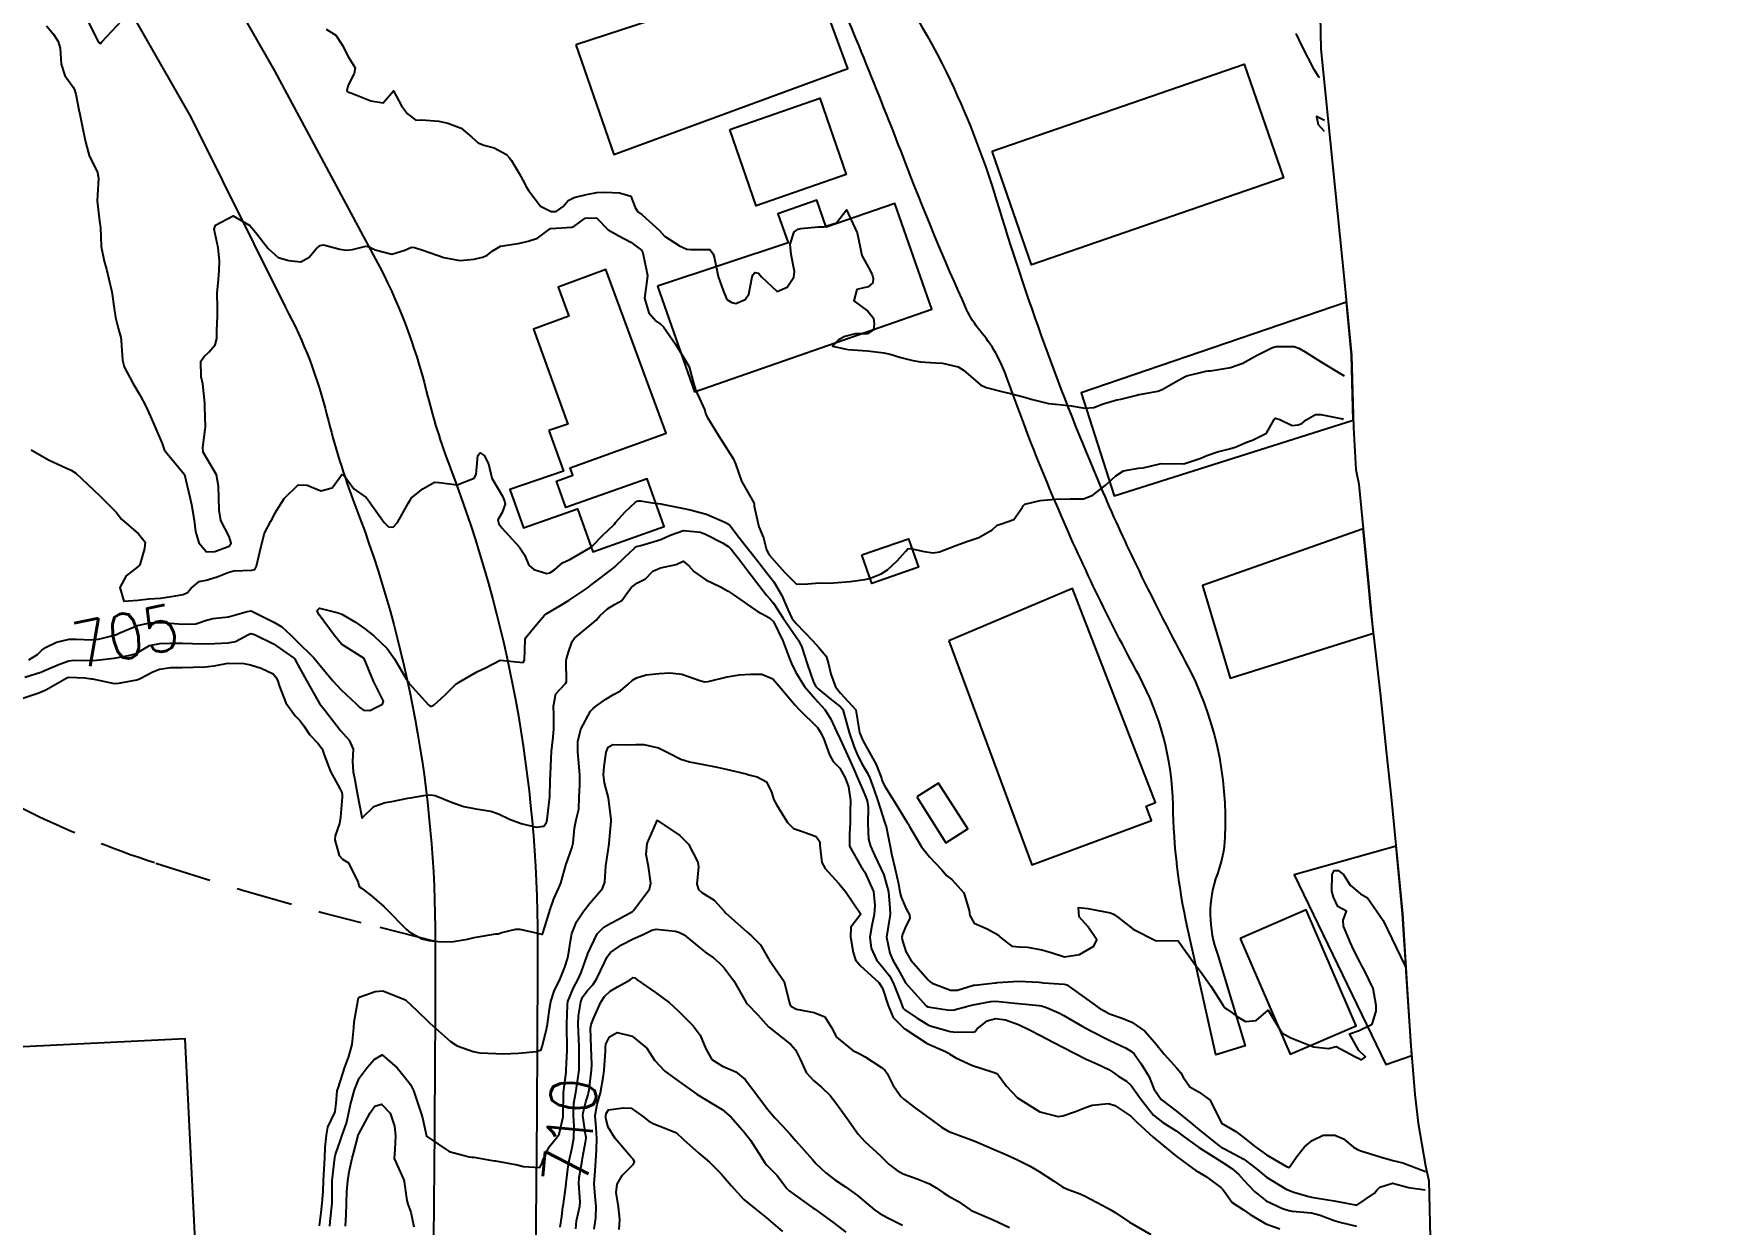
# Model space of a CAD drawing. Header units: metres. Extents: x 298520 to 308411, y 7433745 to 7450750.
# Drawn here: x 301858.9 to 302008.1, y 7442306.7 to 7442411.5 of the extents above; entities that cross this region are included whole.
import ezdxf
from ezdxf.enums import TextEntityAlignment as Align

# ---------------------------------------------------------------- set-up
doc = ezdxf.new("R2010")
doc.units = ezdxf.units.M
doc.header["$LTSCALE"] = 10
doc.linetypes.add('DASHED', pattern=[0.75, 0.5, -0.25])
for name, color, linetype in [('Area', 45, 'Continuous'), ('Area Verde e Lazer', 94, 'Continuous'), ('Cotas', 45, 'Continuous'), ('Curvas de Nivel 1m', 11, 'Continuous'), ('Curvas de Nivel 5m', 15, 'Continuous'), ('Edificações', 30, 'Continuous'), ('Vias Primárias', 230, 'Continuous'), ('Vias Secundárias', 230, 'DASHED')]:
    doc.layers.add(name, color=color, linetype=linetype)
doc.styles.add('Style-STANDARD', font='STANDARD.shx')

msp = doc.modelspace()

# ---------------------------------------------------------------- linework, layer by layer
at = {"layer": 'Area'}
msp.add_polyline3d([(301972.13, 7442414.58, 701.67), (301972.2, 7442410.19, 701.23), (301974.31, 7442389.63, 701.94), (301974.91, 7442383.26, 705.83), (301975.08, 7442376.88, 703.15), (301975.3, 7442373.19, 703.42), (301975.57, 7442371.88, 703.57), (301976.43, 7442362.83, 708.64), (301976.74, 7442359.62, 707.07), (301977.46, 7442353.22, 703.82), (301978, 7442348.12, 703.81), (301978.42, 7442344.34, 703.84), (301979.41, 7442334.1, 704.54), (301979.86, 7442326.93, 706.82), (301980.12, 7442322.83, 704.23), (301980.5, 7442318.14, 713.1), (301980.78, 7442315.64, 712.68), (301981.42, 7442311.88, 714.35), (301981.72, 7442310.55, 712.51), (301981.87, 7442304.34, 716.36)], dxfattribs=at)
at = {"layer": 'Area Verde e Lazer'}
msp.add_lwpolyline([(301809.72, 7442319.96), (301814.7, 7442219.3), (301877.17, 7442222.39), (301872.2, 7442323.05)], close=True, dxfattribs=at)
at = {"layer": 'Curvas de Nivel 1m', "flags": 128}
for points, elevation in [([(301863.52, 7442412.84), (301864.51, 7442410.93), (301864.56, 7442410.83), (301864.6, 7442410.77), (301864.74, 7442410.68), (301864.86, 7442410.83), (301866.62, 7442412.7)], 702), ([(301859.99, 7442412.25), (301860.61, 7442411.51), (301861, 7442410.87), (301861.18, 7442410.28), (301861.28, 7442408.86), (301861.58, 7442407.88), (301862.32, 7442406.85), (301862.41, 7442406.71), (301862.55, 7442406.24), (301862.83, 7442404.85), (301862.91, 7442404.47), (301863.25, 7442402.84), (301863.44, 7442401.9), (301863.74, 7442400.84), (301864.46, 7442399.32), (301864.55, 7442398.83), (301864.43, 7442396.83), (301864.64, 7442395.05), (301864.69, 7442394.83), (301864.75, 7442394.48), (301864.8, 7442392.82), (301865.07, 7442391.52), (301865.26, 7442390.82), (301865.48, 7442389.94), (301865.72, 7442388.81), (301865.98, 7442387.15), (301866.02, 7442386.8), (301866.06, 7442386.55), (301866.3, 7442385.63), (301866.52, 7442384.8), (301866.56, 7442384.53), (301866.66, 7442382.8), (301866.82, 7442382.23), (301867.58, 7442380.79), (301868.23, 7442379.7), (301868.73, 7442378.77), (301869.13, 7442377.85), (301869.6, 7442376.77), (301870.18, 7442375.46), (301870.35, 7442374.94), (301870.45, 7442374.76), (301872.14, 7442372.73), (301872.6, 7442370.73), (301872.75, 7442370.09), (301872.98, 7442368.72), (301873.09, 7442367.72), (301873.39, 7442366.72), (301874.07, 7442365.93), (301874.82, 7442365.95), (301876.07, 7442366.44), (301876.25, 7442366.69), (301876.08, 7442367.27), (301875.34, 7442368.7), (301875.2, 7442369.61), (301875.17, 7442370.7), (301875.13, 7442371.71), (301874.95, 7442372.7), (301874.16, 7442374.07), (301873.79, 7442374.71), (301873.76, 7442375.13), (301873.96, 7442376.71), (301873.97, 7442376.94), (301873.93, 7442378.71), (301873.92, 7442379.02), (301873.75, 7442380.71), (301873.61, 7442381.35), (301873.56, 7442382.72), (301873.86, 7442383.12), (301874.27, 7442383.5), (301874.84, 7442384.15), (301874.98, 7442384.7), (301874.98, 7442385.38), (301875.04, 7442386.7), (301875.03, 7442387.41), (301875.02, 7442388.7), (301875.14, 7442389.91), (301875.19, 7442390.7), (301875.21, 7442391.54), (301875.11, 7442392.7), (301874.76, 7442394.35), (301874.85, 7442394.7), (301876.42, 7442395.52), (301877.89, 7442394.67), (301878.4, 7442394.07), (301879.51, 7442392.65), (301880.38, 7442391.86), (301881.33, 7442391.58), (301882.37, 7442391.45), (301883.1, 7442391.88), (301883.73, 7442392.6), (301884.09, 7442392.89), (301884.39, 7442392.95), (301885.82, 7442392.58), (301886.38, 7442392.5), (301886.93, 7442392.56), (301888.09, 7442392.84), (301888.39, 7442392.78), (301888.93, 7442392.53), (301890.38, 7442392.13), (301891.55, 7442392.5), (301892.13, 7442392.75), (301892.39, 7442392.73), (301893.13, 7442392.48), (301894.38, 7442392.06), (301894.98, 7442391.86), (301896.37, 7442391.58), (301897.64, 7442391.69), (301898.38, 7442391.87), (301898.77, 7442392.03), (301899.23, 7442392.41), (301899.96, 7442392.84), (301900.39, 7442392.91), (301901.67, 7442393.1), (301902.4, 7442393.28), (301903.22, 7442393.55), (301904.29, 7442394.35), (301904.38, 7442394.39), (301904.41, 7442394.39), (301906.24, 7442394.51), (301906.42, 7442394.57), (301907.41, 7442395.3), (301908.42, 7442395.34), (301909.46, 7442394.29), (301910.4, 7442393.75), (301911.45, 7442393.21), (301912.39, 7442392.5), (301912.5, 7442392.25), (301912.83, 7442390.71), (301912.91, 7442390.25), (301912.86, 7442389.75), (301912.64, 7442388.26), (301913.03, 7442386.96), (301913.68, 7442386.24), (301914.05, 7442385.98), (301914.31, 7442385.73), (301915.37, 7442384.22), (301916.27, 7442382.78), (301916.57, 7442382.21), (301916.94, 7442380.89), (301917.15, 7442380.2), (301917.93, 7442378.47), (301918.02, 7442378.18), (301918.04, 7442378.01), (301918.21, 7442377.77), (301919.16, 7442376.17), (301920.18, 7442374.57), (301920.45, 7442374.16), (301920.65, 7442373.67), (301921.2, 7442372.15), (301922.13, 7442370.5), (301922.27, 7442370.28), (301922.3, 7442370.14), (301922.31, 7442369.95), (301922.73, 7442368.13), (301923.12, 7442367.16), (301923.4, 7442366.12), (301923.62, 7442365.67), (301924.06, 7442365.16), (301925.02, 7442364.1), (301926.04, 7442363.08), (301927.02, 7442363.1), (301928.04, 7442363.19), (301928.92, 7442363.18), (301930.04, 7442363.26), (301930.75, 7442363.33), (301932.05, 7442363.49), (301932.47, 7442363.59), (301933.49, 7442364), (301934.06, 7442364.36), (301934.9, 7442365.15), (301935.62, 7442365.97), (301935.85, 7442366.2), (301936.08, 7442366.23), (301937.27, 7442365.96), (301938.07, 7442365.85), (301938.63, 7442365.94), (301940.08, 7442366.49), (301941.13, 7442366.86), (301942.09, 7442367.19), (301943.26, 7442367.88), (301943.71, 7442368.27), (301944.1, 7442368.4), (301945.19, 7442368.78), (301945.94, 7442369.85), (301945.99, 7442369.99), (301946.13, 7442370.13), (301947.5, 7442370.46), (301948.13, 7442370.52), (301948.88, 7442370.57), (301950.13, 7442370.6), (301951.31, 7442370.61), (301952.13, 7442370.91), (301953.22, 7442371.76), (301954.15, 7442372.61), (301954.84, 7442373.06), (301956.16, 7442373.3), (301956.56, 7442373.32), (301958.16, 7442373.71), (301960.16, 7442373.68), (301961.64, 7442374.19), (301962.17, 7442374.41), (301963.1, 7442374.73), (301964.18, 7442374.99), (301964.67, 7442375.15), (301965.76, 7442375.62), (301966.19, 7442375.77), (301967.42, 7442376.38), (301968.11, 7442377.59), (301968.15, 7442377.66), (301968.21, 7442377.69), (301968.6, 7442377.58), (301969.69, 7442377.05), (301970.21, 7442377.1), (301970.53, 7442377.24), (301970.92, 7442377.55), (301971.74, 7442378.02), (301972.22, 7442378.01), (301974.11, 7442377.63), (301974.21, 7442377.6)], 703), ([(301884.62, 7442411.94), (301885.47, 7442411.43), (301886.01, 7442410.57), (301886.59, 7442409.47), (301887.16, 7442408.55), (301887.07, 7442408.05), (301886.56, 7442407.02), (301886.44, 7442406.56), (301886.46, 7442406.47), (301886.55, 7442406.41), (301886.77, 7442406.34), (301888.54, 7442405.63), (301889.62, 7442405.45), (301890.55, 7442406.52), (301891.24, 7442405.21), (301891.76, 7442404.5), (301892.52, 7442403.95), (301893.04, 7442403.97), (301894.52, 7442403.86), (301895.32, 7442403.66), (301896.51, 7442403.24), (301897.43, 7442402.44), (301898, 7442401.93), (301898.5, 7442401.75), (301899.41, 7442401.49), (301900.49, 7442400.91), (301900.74, 7442400.65), (301900.92, 7442400.39), (301901.6, 7442399.25), (301902.07, 7442398.38), (301902.21, 7442398.13), (301902.45, 7442397.72), (301903.49, 7442396.36), (301904.43, 7442395.9), (301904.86, 7442395.91), (301905.47, 7442396.34), (301905.92, 7442396.85), (301906.44, 7442397.13), (301907.53, 7442397.4), (301908.45, 7442397.58), (301909.14, 7442397.6), (301910.45, 7442397.55), (301911.44, 7442397.26), (301911.83, 7442396.26), (301912.05, 7442395.88), (301912.43, 7442395.6), (301913.98, 7442394.23), (301914.41, 7442393.72), (301915.73, 7442392.88), (301916.39, 7442392.59), (301916.72, 7442392.54), (301918.39, 7442392.55), (301918.7, 7442392.18), (301918.81, 7442391.75), (301919.15, 7442390.17), (301919.57, 7442388.95), (301919.91, 7442388.16), (301920.33, 7442387.88), (301920.69, 7442387.79), (301921.5, 7442388.15), (301921.85, 7442388.63), (301922.13, 7442390.14), (301922.18, 7442390.32), (301922.37, 7442390.52), (301922.69, 7442390.46), (301922.94, 7442390.13), (301924.34, 7442388.84), (301925.21, 7442389.24), (301925.79, 7442390.1), (301925.86, 7442390.6), (301925.57, 7442392.1), (301925.47, 7442393.02), (301925.82, 7442394.1), (301926.17, 7442394.33), (301926.41, 7442394.4), (301927.94, 7442394.54), (301928.41, 7442394.55), (301929.57, 7442394.9), (301930.43, 7442396.04), (301931.38, 7442394.03), (301931.64, 7442392.77), (301931.78, 7442392.03), (301932.37, 7442390.96), (301932.7, 7442390.35), (301932.8, 7442390.01), (301932.76, 7442389.61), (301932.35, 7442389.25), (301931.35, 7442389.03), (301931.08, 7442388.03), (301932.32, 7442387.12), (301932.81, 7442386.5), (301932.88, 7442386.01), (301932.83, 7442385.49), (301932.3, 7442385.13), (301931.2, 7442385.13), (301930.3, 7442384.9), (301929.74, 7442384.6), (301929.2, 7442384.05), (301930.28, 7442383.79), (301930.56, 7442383.76), (301932.28, 7442383.62), (301933.73, 7442383.45), (301934.28, 7442383.33), (301935.23, 7442383.03), (301936.27, 7442382.78), (301936.97, 7442382.66), (301938.27, 7442382.58), (301938.88, 7442382.55), (301940.27, 7442382.21), (301940.74, 7442381.92), (301942.25, 7442380.64), (301942.75, 7442380.39), (301944.24, 7442380.02), (301944.88, 7442379.86), (301946.24, 7442379.52), (301946.7, 7442379.38), (301948.23, 7442378.99), (301949.16, 7442378.89), (301950.23, 7442378.79), (301951.42, 7442378.59), (301952.23, 7442378.64), (301953.05, 7442378.95), (301954.24, 7442379.3), (301954.61, 7442379.37), (301956.02, 7442379.73), (301956.19, 7442379.78), (301956.24, 7442379.79), (301957.87, 7442380.09), (301958.25, 7442380.23), (301959.48, 7442380.92), (301960.26, 7442381.36), (301960.49, 7442381.45), (301961.37, 7442381.67), (301962.09, 7442381.84), (301962.26, 7442381.86), (301962.49, 7442381.88), (301964.27, 7442382.17), (301965.35, 7442382.54), (301966.28, 7442383.06), (301966.62, 7442383.26), (301967.31, 7442383.6), (301967.96, 7442383.92), (301968.29, 7442384.02), (301969.86, 7442384), (301970.29, 7442383.86), (301970.82, 7442383.55), (301972.27, 7442382.64), (301974.12, 7442381.52), (301974.26, 7442381.44)], 702), ([(301972.14, 7442407.7), (301972.02, 7442407.77), (301971.63, 7442408.4), (301970.61, 7442410.39), (301970.05, 7442411.57)], 702), ([(301972.53, 7442403.9), (301971.83, 7442404.25), (301971.99, 7442403.55), (301972.51, 7442402.97)], 701), ([(301858.62, 7442374.9), (301860.16, 7442374.02), (301861.69, 7442373.32), (301862.15, 7442373.11), (301862.56, 7442372.85), (301864.13, 7442371.4), (301864.72, 7442370.82), (301866.11, 7442369.41), (301866.37, 7442369.07), (301866.6, 7442368.8), (301868.08, 7442367.51), (301868.68, 7442366.77), (301868.62, 7442366.23), (301868.19, 7442364.78), (301868.14, 7442364.69), (301868.05, 7442364.63), (301867, 7442363.83), (301866.43, 7442362.8), (301866.79, 7442361.58), (301868.01, 7442361.67), (301868.98, 7442361.8), (301870.01, 7442361.86), (301871.33, 7442362.05), (301872.02, 7442362.16), (301872.39, 7442362.36), (301872.72, 7442362.72), (301873.44, 7442363.31), (301874.03, 7442363.45), (301875.02, 7442363.72), (301876.04, 7442364.15), (301876.48, 7442364.25), (301878.05, 7442364.33), (301878.33, 7442364.37), (301878.48, 7442364.66), (301878.78, 7442365.94), (301878.95, 7442366.65), (301879.17, 7442367.56), (301879.74, 7442368.64), (301879.87, 7442368.87), (301880.11, 7442369.35), (301880.9, 7442370.63), (301882.14, 7442371.84), (301882.94, 7442371.8), (301884.13, 7442371.31), (301885.13, 7442371.58), (301885.88, 7442372.57), (301885.98, 7442372.74), (301886.14, 7442372.7), (301886.26, 7442372.57), (301887.06, 7442371.49), (301888.12, 7442370.72), (301888.29, 7442370.54), (301888.7, 7442369.95), (301889.71, 7442368.52), (301890.1, 7442368.13), (301890.51, 7442368.1), (301890.9, 7442368.51), (301891.87, 7442370.24), (301892, 7442370.49), (301892.12, 7442370.69), (301893.13, 7442371.48), (301894.14, 7442372.05), (301894.57, 7442372.03), (301896.14, 7442371.82), (301897.66, 7442372.43), (301897.82, 7442372.75), (301897.98, 7442374.42), (301898.18, 7442374.64), (301898.53, 7442374.42), (301898.9, 7442373.67), (301899.19, 7442372.41), (301900.13, 7442370.82), (301900.32, 7442370.4), (301900.39, 7442370.12), (301900.11, 7442369.4), (301899.74, 7442368.76), (301899.82, 7442368.4), (301900.09, 7442368.05), (301901.62, 7442366.38), (301902.07, 7442365.68), (301902.45, 7442364.76), (301902.89, 7442364.37), (301904.05, 7442364.02), (301904.32, 7442364.07), (301904.73, 7442364.34), (301905.42, 7442364.97), (301906.06, 7442365.25), (301907.89, 7442366.3), (301908.07, 7442366.47), (301908.98, 7442367.4), (301909.93, 7442368.28), (301910.01, 7442368.37), (301910.1, 7442368.5), (301910.94, 7442369.44), (301911.82, 7442370.26), (301912, 7442370.39), (301912.12, 7442370.43), (301912.29, 7442370.42), (301913.35, 7442370.24), (301914.12, 7442370.15), (301914.21, 7442370.14), (301916.12, 7442369.75), (301916.68, 7442369.63), (301918.11, 7442369.24), (301919.72, 7442368.55), (301920.1, 7442368.33), (301920.25, 7442368.16), (301920.74, 7442367.5), (301921.82, 7442366.14), (301922.07, 7442365.82), (301922.8, 7442364.87), (301923.39, 7442364.12), (301924.04, 7442363.28), (301924.75, 7442362.1), (301925.27, 7442360.84), (301925.63, 7442360.09), (301926, 7442359.61), (301927.47, 7442358.08), (301927.97, 7442357.53), (301928.65, 7442356.75), (301928.86, 7442356.06), (301929.06, 7442355.17), (301929.46, 7442354.05), (301929.92, 7442353.5), (301931.26, 7442352.03), (301931.53, 7442350.38), (301931.58, 7442350.02), (301931.87, 7442349.31), (301932.6, 7442348.01), (301933.05, 7442347.2), (301933.51, 7442345.99), (301933.59, 7442345.75), (301933.83, 7442345.24), (301934.65, 7442343.98), (301935.79, 7442342.11), (301935.87, 7442341.97), (301936, 7442341.75), (301937.03, 7442339.96), (301937.75, 7442339.07), (301938.82, 7442337.93), (301939.24, 7442337.44), (301939.72, 7442337.08), (301940.78, 7442335.91), (301941.24, 7442334.36), (301941.31, 7442333.9), (301941.68, 7442333.24), (301942.83, 7442332.73), (301943.67, 7442332.27), (301944.14, 7442331.87), (301944.99, 7442331.2), (301945.66, 7442331.15), (301946.37, 7442331.13), (301947.65, 7442330.9), (301948.47, 7442330.64), (301949.65, 7442330.26), (301950.96, 7442330.48), (301951.65, 7442330.89), (301952.22, 7442331.22), (301952.49, 7442331.77), (301951.68, 7442332.93), (301950.94, 7442333.79), (301950.86, 7442334.63), (301951.7, 7442334.52), (301953.23, 7442334.24), (301953.7, 7442334.14), (301953.96, 7442334.02), (301954.33, 7442333.75), (301955.68, 7442332.72), (301957.66, 7442331.71), (301959.66, 7442331.68), (301961.09, 7442329.67), (301961.63, 7442328.99), (301962.56, 7442327.65), (301963.6, 7442325.98), (301963.75, 7442325.79), (301963.98, 7442325.63), (301964.92, 7442324.95), (301965.58, 7442324.59), (301966.52, 7442324.66), (301967.59, 7442325.59), (301968.78, 7442323.58), (301969.57, 7442323.13), (301970.26, 7442322.87), (301971.56, 7442322.36), (301972.88, 7442322.2), (301973.56, 7442322.38), (301975.2, 7442321.5), (301975.44, 7442321.39), (301975.54, 7442321.34), (301975.81, 7442321.21), (301976.14, 7442321.48), (301975.55, 7442322.03), (301974.74, 7442323.5), (301975.58, 7442323.78), (301976.73, 7442324.33), (301977.09, 7442325.48), (301977.08, 7442325.99), (301976.81, 7442327.48), (301976.05, 7442329.07), (301975.82, 7442329.49), (301975.65, 7442329.82), (301975.08, 7442330.92), (301974.83, 7442331.5), (301974.21, 7442332.98), (301974.18, 7442333.51), (301974.47, 7442334.28), (301973.7, 7442334.69), (301973.32, 7442335.52), (301973.18, 7442336.06), (301973.2, 7442337.53), (301973.4, 7442337.87), (301973.74, 7442337.88), (301974.2, 7442337.51), (301974.81, 7442336.59), (301975.72, 7442335.83), (301976.31, 7442335.48), (301977.69, 7442333.47), (301979.64, 7442329.45), (301979.64, 7442329.45)], 704), ([(301858.08, 7442354.9), (301859.47, 7442355.35), (301859.94, 7442355.54), (301861.12, 7442356.04), (301861.95, 7442356.32), (301862.41, 7442356.38), (301863.95, 7442356.37), (301864.39, 7442356.38), (301865.95, 7442356.56), (301867.19, 7442356.79), (301867.79, 7442356.95), (301867.96, 7442357.04), (301869.06, 7442357.68), (301869.97, 7442357.87), (301870.83, 7442357.88), (301871.97, 7442357.88), (301872.83, 7442357.86), (301873.97, 7442357.82), (301874.81, 7442357.86), (301875.97, 7442357.93), (301876.62, 7442358.04), (301877.78, 7442358.66), (301877.98, 7442358.73), (301878.31, 7442358.66), (301879.97, 7442357.83), (301881.73, 7442356.61), (301881.84, 7442356.5), (301881.95, 7442356.31), (301882.87, 7442354.6), (301883.91, 7442352.78), (301884.03, 7442352.59), (301884.48, 7442352), (301885.58, 7442350.57), (301885.88, 7442350.21), (301886.65, 7442349.34), (301886.99, 7442348.55), (301886.93, 7442347.47), (301886.98, 7442346.55), (301887.13, 7442345.86), (301887.38, 7442344.55), (301887.76, 7442342.56), (301887.76, 7442342.54), (301887.76, 7442342.52), (301887.78, 7442342.49), (301887.81, 7442342.52), (301887.82, 7442342.54), (301888.81, 7442343.52), (301889.8, 7442343.85), (301890.38, 7442343.94), (301891.81, 7442344.24), (301892.03, 7442344.28), (301893.22, 7442344.48), (301893.81, 7442344.55), (301894.21, 7442344.47), (301895.8, 7442343.82), (301896.73, 7442343.5), (301897.8, 7442343.31), (301899.1, 7442343.1), (301899.79, 7442342.85), (301900.77, 7442342.39), (301901.78, 7442342.01), (301903.12, 7442341.7), (301903.78, 7442341.77), (301904.03, 7442342.1), (301904.08, 7442342.35), (301904.25, 7442343.9), (301904.3, 7442344.35), (301904.35, 7442345.83), (301904.36, 7442346.34), (301904.44, 7442347.76), (301904.46, 7442348.34), (301904.6, 7442349.62), (301904.65, 7442350.34), (301904.65, 7442351.59), (301904.64, 7442352.34), (301904.83, 7442353.43), (301905.69, 7442354.33), (301905.79, 7442354.48), (301905.74, 7442356.33), (301905.78, 7442356.51), (301905.96, 7442357.11), (301906.27, 7442358.03), (301906.48, 7442358.32), (301908, 7442359.58), (301908.38, 7442359.91), (301908.71, 7442360.29), (301909.38, 7442360.92), (301910.01, 7442361.29), (301910.64, 7442361.65), (301911.09, 7442362.27), (301911.49, 7442362.81), (301912.04, 7442363.21), (301912.73, 7442363.56), (301913.39, 7442364.24), (301914.06, 7442364.51), (301915.44, 7442364.83), (301916.06, 7442365.11), (301916.55, 7442364.69), (301916.98, 7442364.2), (301918.04, 7442363.48), (301919.34, 7442362.86), (301920.03, 7442362.46), (301920.47, 7442362.16), (301922.01, 7442361.09), (301922.58, 7442360.7), (301923.67, 7442360.12), (301924, 7442359.8), (301924.83, 7442358.1), (301925.37, 7442356.69), (301925.6, 7442356.09), (301925.95, 7442355.37), (301926.73, 7442354.08), (301927.91, 7442352.71), (301928.53, 7442352.06), (301929.05, 7442351.21), (301929.59, 7442350.04), (301929.87, 7442349.45), (301930.52, 7442348.03), (301931.08, 7442346.79), (301931.42, 7442346.02), (301931.82, 7442345.1), (301932.14, 7442344.34), (301932.26, 7442344.01), (301932.36, 7442343.46), (301932.32, 7442342.01), (301932.39, 7442340.63), (301932.55, 7442340.01), (301932.93, 7442339.17), (301933.5, 7442337.99), (301933.74, 7442337.48), (301934.14, 7442335.99), (301934.26, 7442334.55), (301934.28, 7442333.99), (301934.21, 7442333.47), (301933.97, 7442332), (301934.25, 7442330.59), (301934.52, 7442329.99), (301934.93, 7442329.28), (301935.62, 7442327.97), (301937.44, 7442325.95), (301937.59, 7442325.87), (301939.29, 7442325.62), (301939.59, 7442325.59), (301939.91, 7442325.6), (301941.02, 7442325.91), (301941.47, 7442326.02), (301941.6, 7442326.05), (301943.14, 7442326.35), (301943.6, 7442326.36), (301945.27, 7442326.19), (301945.6, 7442326.16), (301947.42, 7442326), (301947.6, 7442325.97), (301948.04, 7442325.82), (301949.13, 7442325.35), (301949.59, 7442325.11), (301951.19, 7442324.17), (301951.57, 7442323.95), (301951.89, 7442323.78), (301953.56, 7442322.94), (301955.06, 7442322.22), (301955.55, 7442321.95), (301955.77, 7442321.73), (301956.4, 7442320.85), (301957.09, 7442319.71), (301957.51, 7442318.65), (301958.15, 7442317.7), (301959.49, 7442316.67), (301960.75, 7442315.67), (301961.14, 7442315.33), (301961.47, 7442315.07), (301963.26, 7442313.64), (301963.45, 7442313.5), (301963.72, 7442313.36), (301965.44, 7442312.45), (301966.56, 7442311.6), (301967.42, 7442310.88), (301969.16, 7442309.82), (301969.4, 7442309.72), (301969.51, 7442309.67), (301969.83, 7442309.56), (301971.05, 7442309.2), (301971.4, 7442309.12), (301971.92, 7442309.01), (301973.4, 7442308.8), (301974.47, 7442308.58), (301975.39, 7442308.41), (301976.94, 7442309.47), (301977.15, 7442309.73), (301977.41, 7442309.98), (301978.53, 7442310.34), (301979.41, 7442310.12), (301979.93, 7442309.96), (301981.4, 7442309.75)], 706), ([(301857.91, 7442353.06), (301859.3, 7442353.51), (301859.92, 7442353.79), (301861.76, 7442354.85), (301861.93, 7442354.89), (301863.35, 7442354.84), (301863.93, 7442354.76), (301864.02, 7442354.74), (301865.93, 7442354.33), (301866.36, 7442354.37), (301867.93, 7442354.65), (301868.03, 7442354.68), (301868.22, 7442354.78), (301869.35, 7442355.36), (301869.94, 7442355.61), (301870.94, 7442355.75), (301871.94, 7442355.74), (301872.89, 7442355.78), (301873.94, 7442355.81), (301874.75, 7442355.9), (301875.95, 7442356.13), (301877.37, 7442356.09), (301877.95, 7442355.97), (301878.89, 7442355.7), (301879.94, 7442355.19), (301880.19, 7442354.89), (301880.32, 7442354.63), (301880.5, 7442354.06), (301881.06, 7442352.63), (301881.89, 7442351.49), (301882.32, 7442351.05), (301882.65, 7442350.61), (301883.13, 7442349.85), (301883.87, 7442349.09), (301884.25, 7442348.59), (301884.47, 7442347.97), (301884.99, 7442346.58), (301885.82, 7442345.09), (301885.98, 7442344.73), (301886.02, 7442344.57), (301886.03, 7442344.34), (301885.87, 7442342.57), (301885.78, 7442342.01), (301885.41, 7442340.93), (301885.38, 7442340.57), (301885.75, 7442339.2), (301886.06, 7442338.88), (301886.57, 7442338.56), (301887.43, 7442336.83), (301887.5, 7442336.54), (301887.58, 7442336.41), (301887.71, 7442336.32), (301888.61, 7442335.63), (301889.69, 7442334.7), (301889.88, 7442334.52), (301891.67, 7442332.7), (301891.9, 7442332.5), (301893.03, 7442331.85), (301893.66, 7442331.72), (301894.48, 7442331.63), (301895.65, 7442331.6), (301897.07, 7442331.84), (301897.66, 7442331.98), (301899.55, 7442332.29), (301899.66, 7442332.3), (301899.75, 7442332.31), (301900.07, 7442332.4), (301901.33, 7442332.72), (301901.67, 7442332.71), (301903.21, 7442332.36), (301903.57, 7442332.26), (301903.66, 7442332.28), (301903.69, 7442332.33), (301903.69, 7442332.35), (301904.17, 7442333.86), (301904.31, 7442334.34), (301904.66, 7442335.38), (301905.1, 7442336.34), (301905.28, 7442336.77), (301905.71, 7442338.33), (301905.72, 7442338.36), (301905.74, 7442338.42), (301906.25, 7442339.84), (301906.36, 7442340.32), (301906.49, 7442341.61), (301906.63, 7442342.32), (301906.85, 7442343.27), (301906.9, 7442344.32), (301906.94, 7442345.43), (301906.95, 7442346.31), (301906.85, 7442347.32), (301906.77, 7442348.32), (301906.79, 7442349.24), (301907.04, 7442350.31), (301907.9, 7442351.91), (301908.09, 7442352.11), (301908.33, 7442352.3), (301909.24, 7442352.96), (301909.92, 7442353.36), (301910.52, 7442353.68), (301911.21, 7442354.27), (301911.58, 7442354.62), (301911.94, 7442354.83), (301912.78, 7442355.09), (301913.94, 7442355.23), (301914.89, 7442355.27), (301915.94, 7442355.16), (301917.53, 7442354.6), (301917.94, 7442354.49), (301918.26, 7442354.51), (301919.94, 7442354.92), (301920.99, 7442355.11), (301921.94, 7442355.17), (301922.97, 7442355.16), (301923.94, 7442354.76), (301924.51, 7442354.1), (301925.91, 7442352.44), (301926.25, 7442352.09), (301927.89, 7442350.45), (301928.03, 7442350.22), (301928.11, 7442350.07), (301928.41, 7442349.53), (301928.95, 7442348.05), (301929.27, 7442347.48), (301929.84, 7442346.88), (301930.32, 7442346.04), (301930.61, 7442345.25), (301930.8, 7442344.03), (301930.77, 7442343.06), (301930.77, 7442342.03), (301930.7, 7442341.11), (301930.69, 7442340.03), (301931.74, 7442338.19), (301931.81, 7442338.08), (301931.85, 7442338.02), (301932.04, 7442337.72), (301932.81, 7442336.01), (301932.93, 7442334.78), (301932.87, 7442334.01), (301932.67, 7442333.02), (301932.48, 7442332.01), (301932.62, 7442331.04), (301933.08, 7442330.01), (301933.64, 7442329.32), (301934.22, 7442328.59), (301934.55, 7442327.99), (301935.2, 7442326.37), (301935.33, 7442325.97), (301935.41, 7442325.79), (301935.59, 7442325.61), (301936.67, 7442324.87), (301937.58, 7442324.3), (301937.82, 7442324.19), (301938.74, 7442323.93), (301939.57, 7442323.7), (301939.83, 7442323.66), (301941.57, 7442323.65), (301941.76, 7442323.71), (301941.93, 7442323.9), (301942.82, 7442324.65), (301943.58, 7442324.85), (301944.44, 7442324.72), (301945.58, 7442324.3), (301946.57, 7442323.84), (301947.57, 7442323.31), (301948.59, 7442322.78), (301949.55, 7442322.3), (301950.52, 7442321.79), (301951.54, 7442321.27), (301952.43, 7442320.87), (301953.53, 7442320.34), (301953.89, 7442320.12), (301954.43, 7442319.75), (301955.11, 7442319.33), (301955.52, 7442318.94), (301956.39, 7442317.72), (301957.48, 7442316.34), (301958.29, 7442315.7), (301959.47, 7442314.96), (301960.19, 7442314.41), (301961.22, 7442313.66), (301961.45, 7442313.51), (301961.85, 7442313.25), (301963.43, 7442312.24), (301964.37, 7442311.63), (301964.95, 7442311.14), (301965.41, 7442310.64), (301966.36, 7442309.6), (301967.39, 7442308.78), (301968.84, 7442308.12), (301969.39, 7442307.94), (301969.7, 7442307.88), (301971.38, 7442307.74), (301972.17, 7442307.53), (301973.38, 7442307.05), (301974.01, 7442306.88), (301975.37, 7442306.55)], 707), ([(301884.03, 7442306.58), (301884.18, 7442307.77), (301884.27, 7442308.58), (301884.36, 7442309.62), (301884.39, 7442310.58), (301884.43, 7442311.57), (301884.48, 7442312.58), (301884.53, 7442313.49), (301884.64, 7442314.58), (301884.77, 7442315.27), (301885.37, 7442316.57), (301885.4, 7442316.64), (301885.48, 7442317.37), (301885.59, 7442318.48), (301885.61, 7442318.57), (301885.66, 7442318.72), (301886.25, 7442320.56), (301886.6, 7442321.49), (301886.9, 7442322.55), (301887.04, 7442324.02), (301887.08, 7442324.55), (301887.4, 7442326.35), (301887.43, 7442326.54), (301887.48, 7442326.66), (301887.6, 7442326.75), (301888.92, 7442327.21), (301889.6, 7442327.28), (301891.59, 7442326.5), (301892.62, 7442325.52), (301893.57, 7442324.6), (301893.71, 7442324.47), (301895.56, 7442322.83), (301896.15, 7442322.44), (301897.55, 7442321.93), (301898.14, 7442321.83), (301899.54, 7442321.75), (301900.21, 7442321.72), (301901.54, 7442321.78), (301903.13, 7442321.94), (301903.54, 7442322.09), (301903.61, 7442322.28), (301903.63, 7442322.35), (301904.02, 7442323.9), (301904.09, 7442324.34), (301904.27, 7442325.65), (301904.39, 7442326.34), (301904.69, 7442327.26), (301905.21, 7442328.33), (301905.34, 7442328.62), (301905.63, 7442329.37), (301905.87, 7442330.09), (301905.93, 7442330.33), (301906.16, 7442331.83), (301906.26, 7442332.32), (301906.65, 7442333.35), (301907.3, 7442334.31), (301907.47, 7442334.54), (301907.7, 7442334.82), (301908.94, 7442336.29), (301909.15, 7442336.86), (301909.23, 7442338.29), (301909.5, 7442340.02), (301909.53, 7442340.28), (301909.72, 7442342.22), (301909.71, 7442342.28), (301909.71, 7442342.36), (301909.49, 7442344.28), (301909.11, 7442345.58), (301909.04, 7442346.29), (301909.09, 7442347.04), (301909.27, 7442348.29), (301909.44, 7442348.72), (301909.87, 7442348.96), (301911.18, 7442348.95), (301911.87, 7442348.96), (301912.59, 7442348.97), (301913.87, 7442348.67), (301914.75, 7442348.22), (301915.86, 7442347.68), (301916.61, 7442347.45), (301917.85, 7442347.22), (301919.04, 7442346.98), (301919.84, 7442346.79), (301921.61, 7442346.37), (301921.84, 7442346.3), (301921.96, 7442346.26), (301922.57, 7442346.13), (301923.4, 7442345.69), (301923.82, 7442344.77), (301924.04, 7442344.11), (301924.29, 7442343.62), (301925.23, 7442342.1), (301925.78, 7442341.57), (301926.55, 7442341.31), (301927.77, 7442340.88), (301928.09, 7442340.39), (301928.1, 7442340.06), (301928.27, 7442338.59), (301928.55, 7442338.06), (301929.72, 7442336.75), (301930.34, 7442336.03), (301931.69, 7442334.02), (301930.83, 7442332.87), (301930.78, 7442332.03), (301931.03, 7442330.64), (301931.24, 7442330.02), (301931.64, 7442329.51), (301933.29, 7442328), (301933.62, 7442327.52), (301934.11, 7442325.99), (301934.54, 7442324.94), (301935.53, 7442323.97), (301935.57, 7442323.94), (301935.67, 7442323.87), (301937.55, 7442322.64), (301939.17, 7442321.93), (301939.42, 7442321.8), (301939.54, 7442321.69), (301940.08, 7442321.37), (301941.53, 7442320.69), (301943.26, 7442320.15), (301943.52, 7442320.07), (301943.65, 7442320), (301943.79, 7442319.88), (301944.54, 7442318.89), (301945.5, 7442317.85), (301947.48, 7442316.62), (301949.08, 7442316.21), (301949.48, 7442316.26), (301950.62, 7442316.65), (301951.49, 7442317), (301952.07, 7442317.2), (301953.5, 7442317.35), (301954.07, 7442317.18), (301955.48, 7442316.23), (301956, 7442315.72), (301957.46, 7442314.38), (301958.3, 7442313.7), (301959.44, 7442312.75), (301960.9, 7442311.67), (301961.21, 7442311.45), (301961.42, 7442311.34), (301962.15, 7442310.91), (301963.41, 7442309.96), (301963.57, 7442309.8), (301963.69, 7442309.64), (301964.4, 7442308.63), (301965.39, 7442307.99), (301966, 7442307.6), (301967.37, 7442306.77), (301968.61, 7442306.33)], 708), ([(301884.93, 7442306.57), (301884.97, 7442306.96), (301885.13, 7442308.57), (301885.14, 7442308.82), (301885.15, 7442310.57), (301885.16, 7442310.82), (301885.36, 7442312.57), (301885.37, 7442312.64), (301885.44, 7442312.88), (301885.88, 7442314.13), (301886.03, 7442314.56), (301886.4, 7442315.62), (301886.62, 7442316.56), (301886.76, 7442317.28), (301887.1, 7442318.55), (301887.51, 7442319.58), (301888.21, 7442320.53), (301888.84, 7442321.22), (301889.54, 7442321.63), (301890.86, 7442320.51), (301891.52, 7442319.71), (301892.04, 7442319.02), (301892.29, 7442318.49), (301892.7, 7442317.27), (301892.99, 7442316.48), (301893.1, 7442316.1), (301893.45, 7442314.47), (301895.44, 7442313.14), (301897.21, 7442312.66), (301897.44, 7442312.64), (301897.63, 7442312.62), (301898.9, 7442312.41), (301899.43, 7442312.32), (301899.53, 7442312.3), (301901.43, 7442311.97), (301901.99, 7442311.8), (301903.42, 7442311.72), (301903.64, 7442312.14), (301903.7, 7442312.35), (301904.25, 7442313.53), (301904.9, 7442314.34), (301905.12, 7442314.67), (301905.47, 7442316.19), (301905.48, 7442316.32), (301905.51, 7442318.32), (301905.74, 7442320.11), (301905.76, 7442320.33), (301905.83, 7442322.03), (301905.84, 7442322.33), (301905.81, 7442324.08), (301905.82, 7442324.33), (301905.86, 7442326.06), (301905.9, 7442326.33), (301906.39, 7442327.54), (301906.81, 7442328.32), (301907.07, 7442328.88), (301907.57, 7442330.31), (301907.59, 7442330.37), (301907.65, 7442330.58), (301908.49, 7442332.3), (301909.08, 7442332.89), (301909.68, 7442333.24), (301910.37, 7442333.59), (301911.59, 7442334.26), (301911.65, 7442334.31), (301911.69, 7442334.36), (301913.08, 7442336.24), (301913.21, 7442336.75), (301912.99, 7442338.24), (301912.78, 7442339.27), (301912.87, 7442340.24), (301913.69, 7442342.14), (301913.72, 7442342.23), (301913.74, 7442342.28), (301913.78, 7442342.29), (301913.89, 7442342.23), (301915.77, 7442340.96), (301916.52, 7442340.2), (301917.34, 7442338.6), (301917.4, 7442338.19), (301917.25, 7442336.66), (301917.41, 7442336.19), (301917.71, 7442335.93), (301918.79, 7442335.26), (301919.69, 7442334.26), (301919.78, 7442334.16), (301921.67, 7442332.47), (301922.07, 7442332.13), (301922.85, 7442331.32), (301923.56, 7442330.11), (301923.6, 7442330.06), (301923.64, 7442330.01), (301924.95, 7442328.1), (301925.39, 7442326.3), (301925.45, 7442326.09), (301925.59, 7442325.89), (301926.03, 7442325.65), (301927.59, 7442325.36), (301928.52, 7442325), (301929.13, 7442324.05), (301929.56, 7442323.21), (301930.99, 7442322.03), (301931.54, 7442321.76), (301932.08, 7442321.47), (301933.53, 7442320.53), (301933.82, 7442320.29), (301934.02, 7442319.99), (301934.52, 7442318.99), (301935.23, 7442317.97), (301935.5, 7442317.73), (301936.41, 7442317.04), (301937.48, 7442316.24), (301937.89, 7442315.94), (301938.81, 7442315.27), (301939.46, 7442314.89), (301941.05, 7442314.31), (301941.46, 7442314.16), (301942.09, 7442313.89), (301943.44, 7442313.32), (301944.42, 7442312.89), (301945.43, 7442312.43), (301946.6, 7442311.84), (301947.42, 7442311.36), (301948.68, 7442310.55), (301949.41, 7442310.05), (301949.56, 7442309.96), (301949.97, 7442309.8), (301951.01, 7442309.4), (301951.4, 7442309.23), (301952.51, 7442308.65), (301953.39, 7442308.18), (301953.66, 7442308.03), (301954.09, 7442307.75), (301955.37, 7442306.91), (301957.25, 7442305.82)], 709), ([(301906.59, 7442306.32), (301906.66, 7442307.02), (301906.96, 7442308.31), (301906.99, 7442308.71), (301906.87, 7442310.32), (301906.89, 7442310.83), (301907.15, 7442312.31), (301907.19, 7442312.55), (301907.45, 7442313.95), (301907.51, 7442314.31), (301907.5, 7442314.36), (301907.46, 7442314.66), (301907.23, 7442316.31), (301907.24, 7442316.55), (301907.49, 7442317.5), (301907.68, 7442318.13), (301907.72, 7442318.31), (301907.77, 7442318.57), (301907.99, 7442320.3), (301908.02, 7442320.8), (301907.96, 7442322.3), (301907.89, 7442323.98), (301907.95, 7442324.3), (301908.18, 7442324.9), (301908.79, 7442326.29), (301909.12, 7442326.77), (301909.61, 7442327.26), (301910.27, 7442327.62), (301911.39, 7442328.26), (301911.52, 7442328.37), (301911.62, 7442328.44), (301911.79, 7442328.42), (301912.01, 7442328.25), (301913.61, 7442327.12), (301914.84, 7442326.22), (301915.59, 7442325.54), (301916.93, 7442324.2), (301917.56, 7442323.37), (301918.06, 7442322.18), (301918.59, 7442321.24), (301919.53, 7442320.66), (301920.68, 7442320.15), (301921.52, 7442319.47), (301922.55, 7442318.13), (301923.48, 7442316.87), (301924.12, 7442316.11), (301924.78, 7442315.42), (301925.46, 7442314.68), (301925.99, 7442314.08), (301927.43, 7442312.42), (301927.76, 7442312.06), (301928.62, 7442311.26), (301929.41, 7442310.65), (301930.34, 7442310.03), (301931.4, 7442309.27), (301932.9, 7442308), (301933.38, 7442307.66), (301934.08, 7442307.28), (301935.36, 7442306.65)], 711), ([(301908.21, 7442306.3), (301908.36, 7442307.3), (301908.4, 7442308.29), (301908.29, 7442309.19), (301908.2, 7442310.3), (301908.29, 7442311.42), (301908.37, 7442312.3), (301908.42, 7442313.27), (301908.46, 7442314.29), (301908.38, 7442315.21), (301908.31, 7442316.3), (301908.49, 7442317.3), (301908.77, 7442318.29), (301909.05, 7442319.82), (301909.1, 7442320.29), (301909.22, 7442321.96), (301909.22, 7442322.28), (301909.24, 7442322.59), (301909.56, 7442323.24), (301910.23, 7442323.61), (301911.56, 7442323.29), (301912.84, 7442322.24), (301913.13, 7442321.83), (301913.53, 7442321.16), (301914.43, 7442320.22), (301915.51, 7442319.41), (301917.26, 7442318.19), (301917.5, 7442318.03), (301917.88, 7442317.8), (301919.48, 7442316.82), (301920.27, 7442316.15), (301921.46, 7442314.8), (301921.98, 7442314.13), (301922.91, 7442312.65), (301923.25, 7442312.12), (301923.42, 7442311.93), (301924.33, 7442311.02), (301925.02, 7442310.1), (301925.19, 7442309.88), (301925.4, 7442309.68), (301926.86, 7442308.6), (301927.38, 7442308.22), (301927.47, 7442308.16), (301927.61, 7442308.07), (301929.36, 7442306.83), (301930.37, 7442306.03)], 712), ([(301910.42, 7442306.27), (301910.48, 7442307.15), (301910.35, 7442308.27), (301910.15, 7442309.52), (301910.23, 7442310.27), (301910.67, 7442311.01), (301911.43, 7442311.78), (301911.67, 7442312.02), (301911.77, 7442312.25), (301911.65, 7442312.47), (301911.44, 7442312.66), (301910.05, 7442314.27), (301909.46, 7442315.28), (301909.25, 7442316.06), (301909.23, 7442316.28), (301909.27, 7442316.49), (301909.48, 7442316.79), (301910.78, 7442316.97), (301911.48, 7442316.94), (301912.47, 7442316.25), (301913.03, 7442315.79), (301913.47, 7442315.58), (301914.53, 7442315.15), (301915.46, 7442314.78), (301916.08, 7442314.2), (301917.43, 7442312.99), (301918.37, 7442312.18), (301918.91, 7442311.66), (301919.41, 7442311.18), (301920.27, 7442310.15), (301921.39, 7442308.9), (301922.34, 7442308.13), (301923.37, 7442307.33), (301924.81, 7442306.1)], 713)]:
    msp.add_lwpolyline(points, dxfattribs=dict(at, elevation=elevation))
at = {"layer": 'Curvas de Nivel 5m', "flags": 128}
for points, elevation in [([(301858.43, 7442356.42), (301859.2, 7442356.89), (301859.56, 7442357.28), (301859.96, 7442357.55), (301860.86, 7442357.97), (301861.97, 7442358.23), (301862.59, 7442358.23), (301863.97, 7442358.17), (301864.57, 7442358.23), (301865.98, 7442358.59), (301866.14, 7442358.65), (301866.45, 7442358.8), (301867.99, 7442359.45), (301869.07, 7442359.69), (301869.99, 7442359.7), (301870.88, 7442359.64), (301871.99, 7442359.55), (301873.12, 7442359.59), (301873.99, 7442359.89), (301874.63, 7442360.07), (301876, 7442360.22), (301877.66, 7442360.67), (301878, 7442360.74), (301878.19, 7442360.66), (301879.99, 7442359.74), (301880.7, 7442359.34), (301881.48, 7442358.62), (301881.98, 7442358.13), (301883.52, 7442356.59), (301883.95, 7442356.1), (301885.21, 7442354.58), (301885.92, 7442353.79), (301887.25, 7442352.55), (301887.58, 7442352.22), (301887.9, 7442351.98), (301888.46, 7442351.97), (301889.57, 7442352.52), (301889.66, 7442352.77), (301888.78, 7442354.53), (301887.95, 7442356.54), (301885.97, 7442357.81), (301885.32, 7442358.58), (301884, 7442360.39), (301883.88, 7442360.59), (301883.83, 7442360.77), (301884.01, 7442360.97), (301885.68, 7442360.57), (301886, 7442360.44), (301887.2, 7442359.75), (301887.99, 7442359.18), (301888.8, 7442358.53), (301889.97, 7442357.43), (301890.64, 7442356.51), (301891.67, 7442354.76), (301891.82, 7442354.5), (301891.93, 7442354.34), (301893.61, 7442352.47), (301893.78, 7442352.35), (301893.9, 7442352.33), (301894, 7442352.37), (301894.13, 7442352.47), (301895.05, 7442353.32), (301895.93, 7442354.18), (301896.07, 7442354.31), (301896.28, 7442354.44), (301897.94, 7442355.4), (301898.63, 7442355.73), (301899.95, 7442356.4), (301901.95, 7442356.18), (301902.08, 7442356.38), (301902.14, 7442358.22), (301902.19, 7442358.38), (301903.02, 7442359.39), (301903.85, 7442360.35), (301904, 7442360.47), (301905.18, 7442361.17), (301906.02, 7442361.68), (301906.98, 7442362.32), (301907.59, 7442362.74), (301908.03, 7442363.07), (301908.74, 7442363.6), (301909.63, 7442364.28), (301909.87, 7442364.47), (301910.06, 7442364.63), (301910.89, 7442365.44), (301911.78, 7442366.26), (301911.94, 7442366.39), (301912.07, 7442366.44), (301912.32, 7442366.5), (301914.08, 7442367.02), (301914.9, 7442367.4), (301916.09, 7442367.8), (301917.57, 7442367.67), (301918.09, 7442367.47), (301919.53, 7442366.72), (301920.07, 7442366.36), (301920.28, 7442366.16), (301921.13, 7442365.08), (301921.85, 7442364.14), (301922.05, 7442363.88), (301923.38, 7442362.12), (301923.7, 7442361.79), (301924.02, 7442361.42), (301924.86, 7442360.1), (301925.98, 7442358.47), (301926.25, 7442358.09), (301926.5, 7442357.55), (301926.98, 7442356.08), (301927.54, 7442354.47), (301927.74, 7442354.07), (301927.93, 7442353.86), (301928.97, 7442353.01), (301929.91, 7442352.27), (301930.11, 7442352.04), (301930.21, 7442351.73), (301930.66, 7442350.03), (301931.08, 7442348.81), (301931.41, 7442348.02), (301931.84, 7442347.19), (301932.28, 7442346.45), (301932.49, 7442346.01), (301932.86, 7442345.04), (301933.21, 7442344), (301933.79, 7442342.17), (301933.85, 7442341.99), (301933.89, 7442341.88), (301934.27, 7442339.98), (301934.4, 7442339.34), (301934.72, 7442337.98), (301935.01, 7442336.69), (301935.15, 7442335.98), (301935.25, 7442335.52), (301935.7, 7442334.49), (301935.99, 7442333.97), (301936.02, 7442333.64), (301935.68, 7442333.03), (301935.36, 7442332.28), (301935.31, 7442331.98), (301935.36, 7442331.67), (301935.65, 7442330.74), (301936.09, 7442329.97), (301937.63, 7442328.26), (301937.77, 7442328.09), (301937.97, 7442327.94), (301939.61, 7442327.33), (301940.2, 7442327.33), (301941.62, 7442327.77), (301941.73, 7442327.79), (301942.76, 7442327.89), (301943.53, 7442327.98), (301943.62, 7442327.98), (301943.75, 7442328), (301945.63, 7442328.12), (301947.42, 7442328.04), (301947.62, 7442328), (301947.78, 7442327.98), (301949.62, 7442327.87), (301949.83, 7442327.8), (301951.6, 7442326.55), (301952.65, 7442325.77), (301953.59, 7442325.24), (301954.71, 7442324.87), (301955.58, 7442324.53), (301956.71, 7442323.72), (301957.56, 7442322.77), (301958.43, 7442321.7), (301959.53, 7442320.48), (301959.89, 7442320.05), (301960.1, 7442319.68), (301960.68, 7442318.84), (301961.51, 7442318.37), (301962.48, 7442317.65), (301963.47, 7442315.64), (301964.73, 7442314.89), (301965.46, 7442314.34), (301966.37, 7442313.6), (301967.44, 7442312.84), (301969.2, 7442311.8), (301969.43, 7442311.73), (301970.18, 7442312.82), (301970.78, 7442313.55), (301971.46, 7442314.09), (301972.43, 7442314.56), (301973.46, 7442314.58), (301974.2, 7442314.25), (301975.1, 7442313.5), (301975.45, 7442313.3), (301975.73, 7442313.2), (301977.44, 7442312.65), (301978.55, 7442312.35), (301979.43, 7442312.12), (301981.28, 7442311.42), (301981.38, 7442311.38), (301981.42, 7442311.37)], 705), ([(301905.23, 7442306.46), (301905.37, 7442307.4), (301905.46, 7442308.25), (301905.47, 7442308.33), (301905.71, 7442310.02), (301905.74, 7442310.33), (301905.93, 7442311.82), (301906.02, 7442312.32), (301906.28, 7442313.49), (301906.42, 7442314.32), (301906.44, 7442315.34), (301906.39, 7442316.32), (301906.42, 7442317.39), (301906.59, 7442318.32), (301906.73, 7442319.1), (301906.88, 7442320.32), (301906.9, 7442320.94), (301906.88, 7442322.32), (301906.85, 7442323.02), (301906.8, 7442324.32), (301906.83, 7442325.07), (301907.03, 7442326.32), (301907.19, 7442326.72), (301907.61, 7442327.27), (301908.11, 7442327.81), (301908.43, 7442328.3), (301909.13, 7442329.78), (301909.37, 7442330.28), (301909.65, 7442330.64), (301910.61, 7442331.32), (301911.66, 7442331.85), (301912.52, 7442332.25), (301913.28, 7442332.63), (301913.67, 7442332.72), (301915.35, 7442332.53), (301915.67, 7442332.45), (301916.13, 7442332.21), (301917.65, 7442330.97), (301918.09, 7442330.63), (301918.72, 7442330.17), (301919.22, 7442329.75), (301919.63, 7442329.32), (301920.51, 7442328.15), (301921.59, 7442326.26), (301921.68, 7442326.14), (301922.62, 7442325.16), (301923.57, 7442324.11), (301925.55, 7442322.55), (301925.95, 7442322.09), (301926.36, 7442321.25), (301926.89, 7442320.08), (301927.52, 7442319.38), (301928.25, 7442318.8), (301929.01, 7442318.05), (301929.49, 7442317.43), (301930.5, 7442316.03), (301931.46, 7442314.66), (301932.05, 7442314.01), (301933.43, 7442312.74), (301934.2, 7442311.99), (301934.89, 7442311.45), (301935.42, 7442311.18), (301936.65, 7442310.72), (301937.41, 7442310.44), (301937.75, 7442310.28), (301938.33, 7442309.94), (301938.97, 7442309.49), (301939.4, 7442309.24), (301940.25, 7442308.77), (301941.38, 7442307.97), (301941.43, 7442307.94), (301941.52, 7442307.9), (301943.37, 7442307.12), (301944.78, 7442306.44)], 710), ([(301886.31, 7442306.56), (301886.38, 7442307.55), (301886.4, 7442308.56), (301886.44, 7442309.61), (301886.52, 7442310.56), (301886.63, 7442311.34), (301886.91, 7442312.56), (301887.02, 7442312.97), (301887.43, 7442314.55), (301887.43, 7442314.57), (301887.45, 7442314.64), (301888.49, 7442316.53), (301888.9, 7442317.11), (301889.48, 7442317.31), (301890.26, 7442316.51), (301890.62, 7442315.35), (301890.73, 7442314.51), (301890.65, 7442313.3), (301890.6, 7442312.51), (301891.41, 7442310.69), (301891.47, 7442310.5), (301891.71, 7442308.82), (301891.8, 7442308.49), (301892.06, 7442307.8), (301892.33, 7442306.49)], 710)]:
    msp.add_lwpolyline(points, dxfattribs=dict(at, elevation=elevation))
at = {"layer": 'Edificações'}
for points in [[(301906.61, 7442410.57), (301909.96, 7442400.9), (301930.57, 7442408.48), (301926.51, 7442419.49), (301922.11, 7442417.87), (301922.64, 7442416.45), (301918.12, 7442414.78), (301917.61, 7442416.16), (301914, 7442414.83), (301914.6, 7442413.19)], [(301943.27, 7442401.21), (301965.47, 7442408.87), (301968.92, 7442398.86), (301946.73, 7442391.2)], [(301920.15, 7442403.13), (301928.08, 7442405.86), (301930.4, 7442399.14), (301922.47, 7442396.4)], [(301913.8, 7442389.33), (301917.04, 7442380.02), (301937.94, 7442387.29), (301934.69, 7442396.61), (301928.66, 7442394.51), (301927.83, 7442396.9), (301924.4, 7442395.7), (301925.29, 7442393.14)], [(301904.22, 7442376.61), (301905.5, 7442373.03), (301900.8, 7442371.41), (301901.99, 7442368.05), (301906.75, 7442369.73), (301908.1, 7442365.93), (301914.38, 7442368.15), (301912.88, 7442372.37), (301905.73, 7442369.84), (301904.91, 7442372.16), (301906.34, 7442372.67), (301906.11, 7442373.32), (301914.57, 7442376.39), (301909.24, 7442390.8), (301905.03, 7442389.24), (301905.97, 7442386.69), (301902.88, 7442385.54), (301905.9, 7442377.18)], [(301931.79, 7442365.67), (301935.9, 7442367.09), (301936.77, 7442364.57), (301932.66, 7442363.15)], [(301939.44, 7442358.1), (301946.77, 7442338.38), (301957.29, 7442342.29), (301956.83, 7442343.55), (301957.66, 7442343.86), (301950.34, 7442362.69)], [(301936.63, 7442344.35), (301939.19, 7442340.31), (301941.12, 7442341.54), (301938.55, 7442345.57)], [(301965.11, 7442331.89), (301969.52, 7442321.7), (301975.33, 7442324.21), (301970.91, 7442334.4)]]:
    msp.add_lwpolyline(points, close=True, dxfattribs=at)
for points, elevation in [([(301974.47, 7442387.91), (301951.11, 7442379.93), (301954.02, 7442370.86), (301975.06, 7442377.52), (301974.97, 7442380.84), (301974.94, 7442382.09), (301974.91, 7442383.26), (301974.79, 7442384.52)], 702.99), ([(301975.95, 7442367.96), (301961.79, 7442362.98), (301964.23, 7442354.81), (301976.84, 7442358.77), (301976.59, 7442361.22), (301976.44, 7442362.82), (301976.32, 7442364.04), (301976.23, 7442364.97)], 705.77), ([(301978.84, 7442340.02), (301969.88, 7442337.5), (301977.93, 7442320.8), (301980.22, 7442321.58), (301979.79, 7442328.06), (301979.63, 7442330.52), (301979.56, 7442331.74), (301979.41, 7442334.1)], 704.13)]:
    msp.add_lwpolyline(points, close=True, dxfattribs=dict(at, elevation=elevation))
at = {"layer": 'Vias Primárias', "elevation": 700.81}
for points in [[(301857.07, 7442431.11), (301859.38, 7442427.47), (301872.7, 7442404.2), (301881.04, 7442387.43, -0.06296), (301884.68, 7442377.96, 0.030958), (301887.15, 7442370.06, -0.091852), (301894.22, 7442331.61, -0.004869), (301893.66, 7442280.79), (301893.47, 7442249.16)], [(301866.76, 7442431.52), (301880.06, 7442408.28), (301888.97, 7442391.69, -0.06296), (301893.42, 7442380.11, 0.030958), (301895.56, 7442373.27, -0.091852), (301903.22, 7442331.6, -0.00486), (301902.66, 7442280.69), (301902.66, 7442249.21), (301902.06, 7442234.76), (301902.38, 7442225.99, 0.040123), (301903.38, 7442217.54, 0.009889), (301906.95, 7442201.38, -0.007906)], [(301931.33, 7442420.39, -0.059766), (301939.24, 7442408.13, -0.040195), (301943.63, 7442396.94, 0.027844), (301952.84, 7442371.6, 0.011292), (301955.94, 7442364.78, 0.010758), (301960.28, 7442356.28, -0.136174), (301963.76, 7442340.82, -0.076562), (301963.1, 7442337.57, 0.182944), (301963.15, 7442330.43), (301965.55, 7442322.43), (301962.98, 7442321.65), (301960.48, 7442332.82, -0.050744), (301959.2, 7442343.63, 0.120568), (301956.2, 7442355.03, -0.023468), (301948.95, 7442370.04, -0.015462), (301944.54, 7442381.34, 0.090705), (301942.21, 7442385.39, -0.070383), (301941.01, 7442387.28, -0.013693), (301935.45, 7442400.65, 0.010425), (301928.34, 7442418.04, 0.094088)]]:
    msp.add_lwpolyline(points, format="xyb", dxfattribs=at)
at = {"layer": 'Vias Secundárias'}
msp.add_lwpolyline([(301465.55, 7442973.32, 0), (301478.59, 7442967.28, -0.011668)], format="xyb", dxfattribs=at)
at = {"layer": 'Vias Secundárias', "elevation": 700.81}
msp.add_lwpolyline([(301894.22, 7442331.61), (301887.65, 7442333.29, -0.016723), (301869.6, 7442338.53, -0.036168), (301857.94, 7442343.3, -0.113126), (301845.12, 7442353.8, -0.19449)], format="xyb", dxfattribs=at)

# ---------------------------------------------------------------- texts
at = {"layer": 'Cotas', "style": 'Style-STANDARD'}
for s, rotation, p in [('705', 11.3931, (301866.95, 7442358.52, 705)), ('710', 84.4323, (301906.08, 7442314.95, 710))]:
    msp.add_text(s, height=4, rotation=rotation, dxfattribs=at).set_placement(p, align=Align.MIDDLE_CENTER)

doc.saveas('drawing.dxf')
